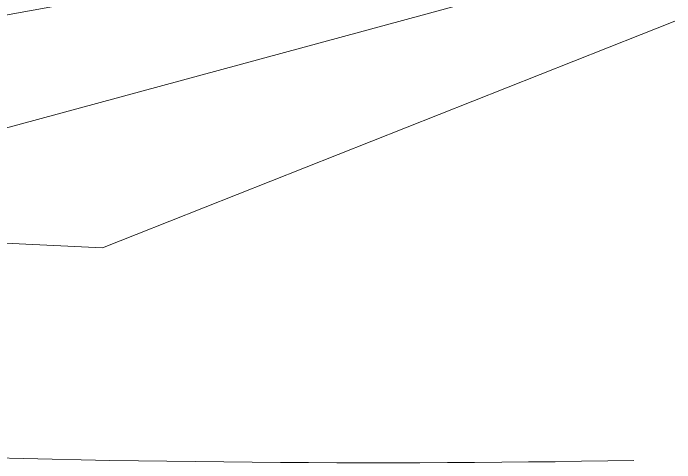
# Model space of a CAD drawing. Header units: inches. Extents: x 30681 to 92461, y -36095 to 66.
# Drawn here: x 30682.2145 to 30682.3801, y 59.83 to 59.9426 of the extents above; entities that cross this region are included whole.
import ezdxf

# ---------------------------------------------------------------- set-up
doc = ezdxf.new("R2010")
doc.units = ezdxf.units.IN
doc.header["$MEASUREMENT"] = 0
for name, color, linetype, lineweight in [('A-WALL-PATT', 111, 'Continuous', 13), ('Conc', 7, 'Continuous', 9), ('EOP-PR', 4, 'Continuous', 9), ('L-SITE-WALL', 31, 'Continuous', 13)]:
    doc.layers.add(name, color=color, linetype=linetype, lineweight=lineweight)

# ---------------------------------------------------------------- blocks, each defined once
blk = doc.blocks.new('FP_1-Entrance - Clinic')
at = {"layer": 'A-WALL-PATT', "lineweight": 9}
blk.add_line((30682.21456, 59.94248), (30682.21456, 59.94248), dxfattribs=at)

msp = doc.modelspace()

# ---------------------------------------------------------------- linework, layer by layer
at = {"layer": 'Conc'}
for p, q in [((30682.18836, 59.90726), (30682.34224, 59.94904)), ((30682.38012, 59.94062), (30682.23691, 59.88385)), ((30682.23691, 59.88385), (30682.19165, 59.886))]:
    msp.add_line(p, q, dxfattribs=at)
at = {"layer": 'EOP-PR'}
msp.add_polyline3d([(30682.20995, 59.83124, 0), (30682.21714, 59.83106, 0), (30682.22432, 59.83091, 0), (30682.23151, 59.83076, 0), (30682.23868, 59.83063, 0), (30682.24585, 59.83051, 0), (30682.253, 59.8304, 0), (30682.26014, 59.83031, 0), (30682.26726, 59.83023, 0), (30682.27436, 59.83016, 0), (30682.28144, 59.83011, 0), (30682.28848, 59.83007, 0), (30682.2955, 59.83004, 0), (30682.30248, 59.83003, 0), (30682.30943, 59.83003, 0), (30682.31634, 59.83004, 0), (30682.3232, 59.83006, 0), (30682.33002, 59.8301, 0), (30682.33679, 59.83016, 0), (30682.34351, 59.83022, 0), (30682.35018, 59.8303, 0), (30682.35679, 59.8304, 0), (30682.36334, 59.8305, 0), (30682.36983, 59.83062, 0)], dxfattribs=at)
at = {"layer": 'L-SITE-WALL'}
msp.add_line((30682.19231, 59.93842), (30682.25237, 59.94937), dxfattribs=at)

# ---------------------------------------------------------------- block references
at = {"layer": 'L-SITE-WALL', "lineweight": 9}
msp.add_blockref('FP_1-Entrance - Clinic', (0, 0), dxfattribs=at)

doc.saveas('drawing.dxf')
